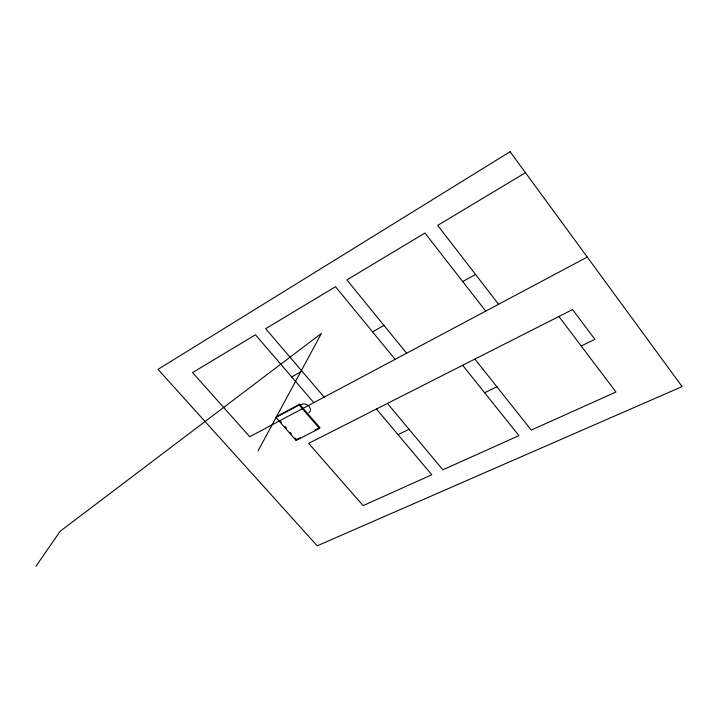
<?xml version="1.0" encoding="UTF-8"?>
<svg xmlns="http://www.w3.org/2000/svg" width="718" height="718" viewBox="0 0 718 718"><rect width="100%" height="100%" fill="white"/><g stroke="black" fill="none" stroke-linecap="round" stroke-linejoin="round"><path stroke-width="1.08" d="M319.438 428.44L319.824 427.632L299.586 404.234L276.376 416.682L275.954 417.472L296.085 440.421L319.438 428.44L299.173 405.024L299.586 404.234M296.085 440.421L296.489 439.622L300.375 437.621M258.058 450.877L321.44 333.403L60.231 531.203L35.9 566.287M525.477 172.688L437.675 225.407L498.597 304.279M291.67 376.914L301.973 371.17M372.543 331.824L383.995 325.442M462.715 281.555L475.531 274.411M275.954 417.472L299.173 405.024M587.27 257.08L249.756 436.724L192.55 372.579L255.464 334.803L313.802 402.636M314.96 430.127L319.824 427.632M398.023 434.65L409.054 429.31M484.632 392.728L496.892 386.796M581.185 345.995L594.908 339.354L572.569 309.557L308.677 443.356L363.102 505.643L431.778 474.786L376.456 408.991M279.966 420.775L281.402 422.417M284.992 426.51L286.428 428.152M290.027 432.245L291.463 433.887M295.053 437.98L296.489 439.622M324.159 397.126L265.651 328.691L335.53 286.733L395.133 359.35M387.433 403.426L442.88 469.796L518.943 435.629L462.67 365.274M406.639 353.22L346.884 279.921L424.957 233.045L485.727 311.127M474.885 359.081L531.275 430.082L615.972 392.028L558.891 316.494M300.196 405.284A5.861 4.461 27.2 0 1 308.426 405.724A5.861 4.461 27.2 0 1 308.839 412.751M510.121 151.713L158.005 369.366L317.212 545.815L682.1 386.58L510.121 151.713"/></g></svg>
